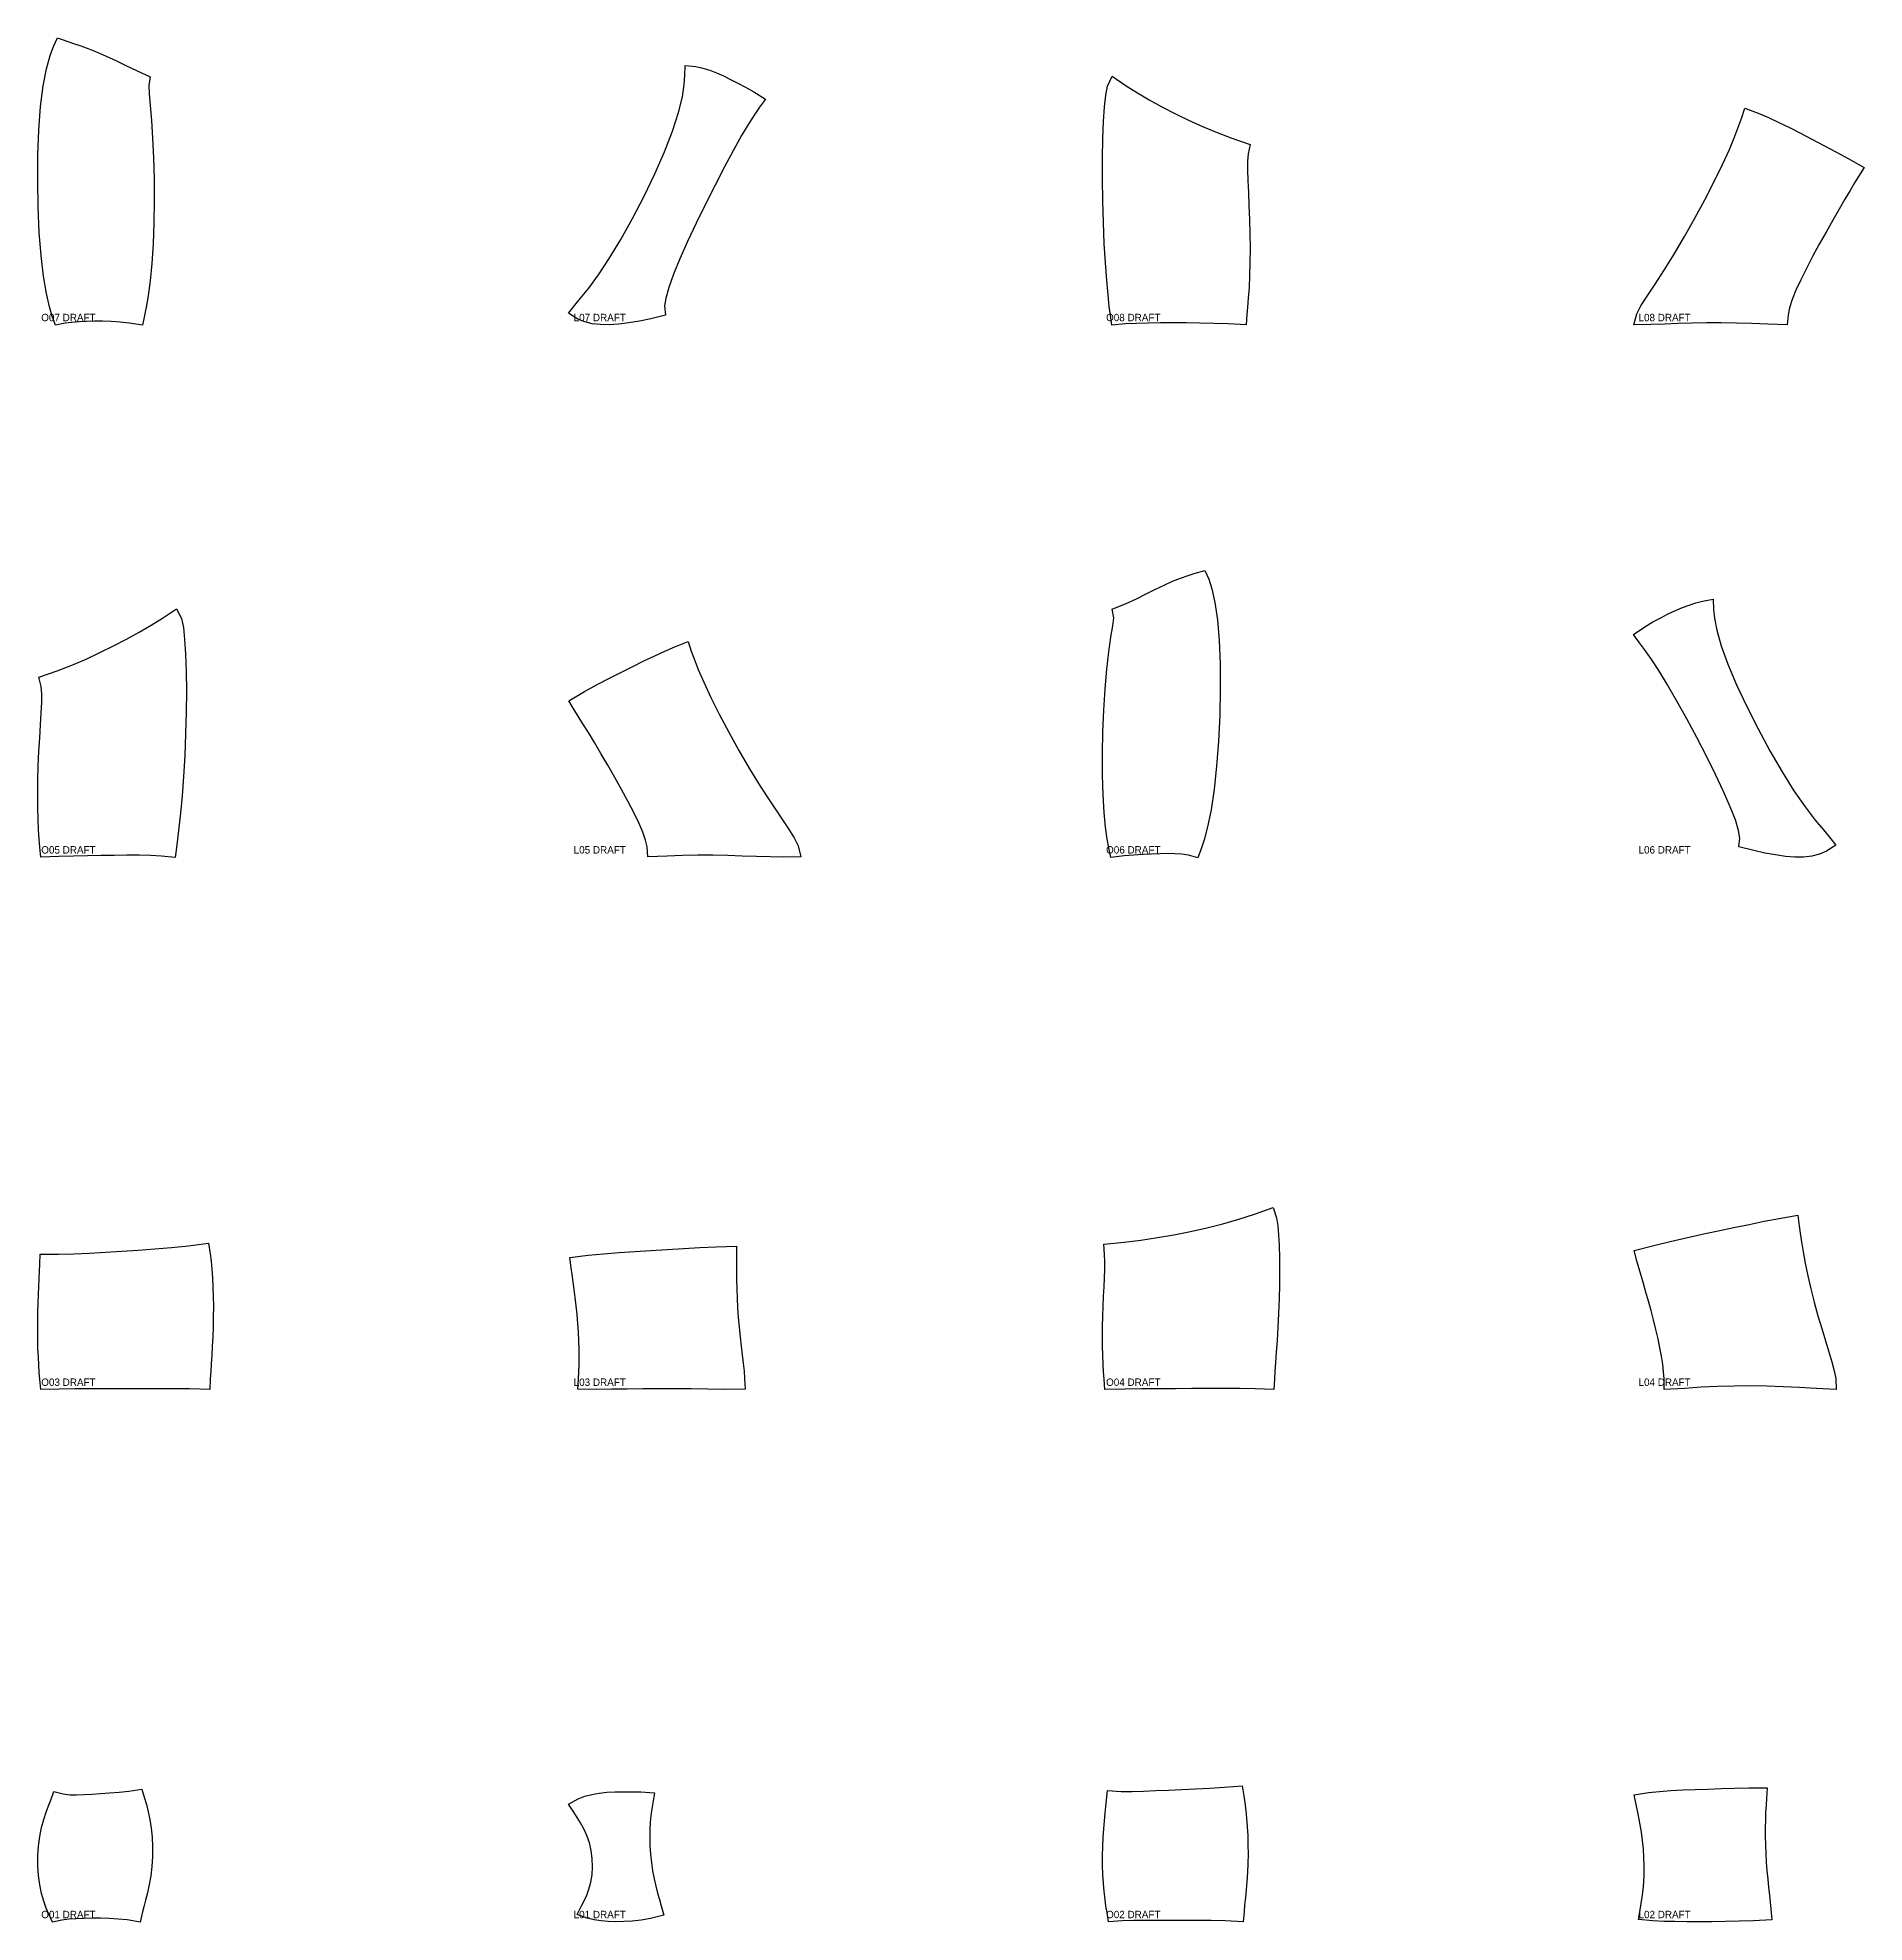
# Model space of a CAD drawing. Header units: millimetres. Extents: x -12 to 6208, y -14 to 12625.
# Drawn here: x -12 to 6163, y -14 to 6359 of the extents above; entities that cross this region are included whole.
import ezdxf

# ---------------------------------------------------------------- set-up
doc = ezdxf.new("R2010")
doc.units = ezdxf.units.MM

msp = doc.modelspace()

# ---------------------------------------------------------------- linework, layer by layer
for points in [[(48, 5386.2), (37, 5416.7), (27.7, 5448.3), (17.3, 5493.6), (7.5, 5552), (-0.6, 5621.8), (-6.6, 5700.4), (-10.4, 5785.2), (-12, 5873.2), (-11.3, 5961.4), (-8, 6046.5), (-2.1, 6125.5), (6.5, 6195.5), (17.6, 6253.7), (29.9, 6298.3), (41.4, 6328.9), (55.1, 6358.7), (86.8, 6347), (109.4, 6339.4), (134, 6330.9), (160.5, 6321), (189, 6309.5), (219.5, 6296.2), (252, 6281.3), (286.3, 6265), (322.4, 6247.6), (368.5, 6226.2), (364.1, 6196.6), (364.9, 6168.4), (368.1, 6129), (372.2, 6078.8), (376.3, 6019.5), (379.5, 5953), (381.4, 5881.4), (381.9, 5807.3), (380.9, 5733.2), (378.4, 5661.6), (374.2, 5595.1), (368.5, 5536.1), (361.7, 5486.4), (354.6, 5447.4), (348.7, 5418.9), (341.8, 5386.3), (297.7, 5393.7), (266.4, 5397.2), (236.4, 5399.2), (207.5, 5400.2), (179.9, 5400.3), (153.4, 5399.6), (128.1, 5398.2), (103.8, 5396), (80.6, 5392.9), (48, 5386.2)], [(1782.4, 5427.1), (1803.7, 5454.3), (1823.6, 5478.2), (1850.8, 5511.8), (1883.7, 5556.4), (1920.4, 5611.8), (1959.3, 5676.2), (1999.1, 5747.4), (2037.9, 5822.5), (2074.2, 5898.8), (2106.6, 5973.3), (2133.8, 6043.1), (2154.5, 6105.6), (2167.7, 6158.6), (2173.9, 6200.6), (2175.8, 6230.9), (2176.8, 6264.9), (2213.1, 6261), (2236.7, 6255.7), (2259.8, 6248.5), (2283, 6239.6), (2306.4, 6229.3), (2330.4, 6217.8), (2355.3, 6205), (2381.4, 6191), (2408.8, 6175.5), (2448.4, 6151.4), (2428.2, 6123.5), (2412.3, 6100.4), (2392, 6068.6), (2367.8, 6027.6), (2340.3, 5978), (2310.1, 5921.5), (2278.3, 5860.2), (2246.1, 5796.2), (2214.6, 5731.9), (2185, 5669.6), (2158.8, 5611.3), (2137.1, 5559), (2121.2, 5514.1), (2111.5, 5477.9), (2107.6, 5451.5), (2110.5, 5421), (2060.6, 5408.2), (2022.2, 5400.1), (1986.1, 5394.1), (1952.1, 5390), (1920.4, 5388), (1890.7, 5388.4), (1863, 5391.4), (1837.3, 5397.6), (1813.8, 5407.2), (1782.4, 5427.1)], [(3619.2, 5387.2), (3614.5, 5420.1), (3610.8, 5449.4), (3606.6, 5488.8), (3602.1, 5538.5), (3597.8, 5597.2), (3593.9, 5663.2), (3590.9, 5734.1), (3588.9, 5807.6), (3588, 5881), (3588.2, 5951.7), (3589.4, 6017.3), (3591.6, 6075.6), (3594.7, 6124.9), (3598.9, 6164.4), (3605.1, 6194.8), (3621, 6228.6), (3668, 6196.1), (3705.8, 6172.1), (3745.9, 6148.4), (3788.2, 6125.1), (3832.5, 6102.3), (3878.5, 6080.2), (3926.1, 6058.8), (3975.1, 6038.4), (4025.3, 6019.1), (4086.9, 5998.1), (4080, 5965.7), (4078.1, 5941), (4078.1, 5911.1), (4079.3, 5875.8), (4081.1, 5835.5), (4083.1, 5791.2), (4084.9, 5743.9), (4086.1, 5695.1), (4086.6, 5646.3), (4086.3, 5598.9), (4085.1, 5554.4), (4083.2, 5514), (4080.8, 5478.4), (4078.4, 5448), (4076.2, 5422.2), (4073.4, 5387.3), (4012.3, 5391), (3964.1, 5392.8), (3917, 5393.7), (3871.2, 5394.2), (3826.8, 5394.2), (3783.9, 5394), (3742.7, 5393.3), (3703.2, 5392.3), (3665.8, 5390.7), (3619.2, 5387.2)], [(5384.6, 5387.9), (5394, 5425.4), (5408.4, 5452.4), (5429.4, 5485.1), (5456, 5525.2), (5486.8, 5572.8), (5520.4, 5627), (5555.4, 5686), (5590.6, 5748.1), (5624.5, 5810.8), (5656, 5871.9), (5683.8, 5929.4), (5707.1, 5981.2), (5725.5, 6025.7), (5739.2, 6061.5), (5748.8, 6088.6), (5759.9, 6120.8), (5804.8, 6103.7), (5839.1, 6088.8), (5874.4, 6072.3), (5910.7, 6054.5), (5948, 6035.5), (5986.5, 6015.5), (6026.2, 5994.7), (6067.1, 5973), (6109.3, 5950.3), (6163.4, 5920), (6144.3, 5889.8), (6130.8, 5868), (6115.4, 5842.4), (6097.7, 5812.6), (6077.9, 5778.7), (6056.5, 5741.4), (6034, 5701.6), (6011.1, 5660.5), (5988.6, 5619.1), (5967.4, 5578.8), (5948.5, 5540.4), (5932.4, 5505), (5919.9, 5473.1), (5911, 5445.2), (5905.6, 5421.2), (5902.5, 5387.6), (5836.7, 5389.9), (5783.1, 5392), (5730.8, 5393.7), (5679.6, 5394.5), (5629.6, 5394.4), (5581, 5393.5), (5533.7, 5391.9), (5487.7, 5390), (5443.1, 5388.4), (5384.6, 5387.9)], [(3616.1, 3586.8), (3609.2, 3619.2), (3604, 3648.8), (3598.5, 3688.7), (3593.6, 3739.1), (3590.1, 3798.6), (3588.2, 3865.3), (3588, 3936.9), (3589.4, 4011.1), (3592.3, 4085.3), (3596.5, 4156.8), (3602.1, 4223.2), (3608.9, 4282.2), (3616.4, 4331.6), (3623, 4370), (3625.8, 4396.9), (3621.1, 4426.2), (3667.5, 4445.4), (3702.5, 4461.8), (3735.5, 4478.2), (3766.8, 4493.7), (3796.5, 4508), (3824.8, 4520.5), (3851.6, 4531.3), (3877, 4540.3), (3901, 4547.7), (3933.8, 4557.4), (3947.4, 4527.4), (3957.9, 4495.2), (3968.1, 4449.3), (3976.7, 4390.3), (3982.6, 4320), (3985.7, 4241.1), (3986.2, 4156.1), (3984.3, 4068.2), (3980.1, 3980.3), (3973.8, 3895.6), (3965.3, 3817.3), (3955, 3748.1), (3943.3, 3690.5), (3931.4, 3646.5), (3921.3, 3616.1), (3910.4, 3585.6), (3878.3, 3594.1), (3856.3, 3597.4), (3832.9, 3599.2), (3808.1, 3599.8), (3781.7, 3599.4), (3753.8, 3598.4), (3724.3, 3596.8), (3693.2, 3594.7), (3660.7, 3592), (3616.1, 3586.8)], [(-1.5, 3587.5), (-4.9, 3622.1), (-7.2, 3648.3), (-9.2, 3679.1), (-10.8, 3715.1), (-11.8, 3755.7), (-12, 3800.3), (-11.4, 3847.6), (-10, 3896.3), (-7.9, 3944.8), (-5.3, 3991.8), (-2.6, 4035.8), (-0.1, 4075.6), (1.6, 4110.5), (1.5, 4140), (-0.7, 4164.4), (-8.4, 4196.8), (53.3, 4217.8), (103, 4236.9), (151.5, 4257.6), (198.6, 4279.5), (244.3, 4302.1), (288.5, 4325.4), (331.1, 4348.9), (371.8, 4372.6), (410.3, 4396.2), (457.8, 4427.7), (473.8, 4394.3), (480.4, 4363.9), (484.8, 4324.1), (488, 4274.3), (489.9, 4215.6), (490.6, 4149.6), (490, 4078.6), (488.1, 4005), (485, 3931.5), (481, 3860.7), (476.1, 3795.1), (470.7, 3736.8), (465.4, 3687.7), (460.7, 3648.9), (457, 3620.1), (452.7, 3587), (406.2, 3591.3), (369.5, 3593.2), (330.6, 3594), (289.8, 3594.2), (247, 3593.9), (202.5, 3593.3), (156.3, 3592.5), (108.6, 3591.5), (59.8, 3590.2), (-1.5, 3587.5)], [(5739.5, 3622.2), (5742.9, 3652.5), (5738.4, 3678.2), (5727.4, 3713.6), (5710.3, 3757.9), (5687.8, 3809.7), (5660.5, 3867.5), (5629.9, 3929.1), (5597, 3992.5), (5563.1, 4055.4), (5529.6, 4115.4), (5497.8, 4170.5), (5468.5, 4218.8), (5442.6, 4258.7), (5420.5, 4289.7), (5403.4, 4312.7), (5382.9, 4340.2), (5421.3, 4366.3), (5448.9, 4383.1), (5475.4, 4397.6), (5500.7, 4410.4), (5525, 4421.7), (5548.4, 4431.5), (5571.2, 4440), (5593.6, 4447.3), (5616.1, 4453.2), (5652.1, 4459.6), (5653.8, 4425.4), (5656.8, 4396), (5664.5, 4354.8), (5679.7, 4302.4), (5702.4, 4240.3), (5731.6, 4171), (5766, 4097.1), (5804, 4021.4), (5844.3, 3947), (5885.3, 3876.5), (5925.4, 3812.6), (5963.2, 3757.8), (5997.1, 3713.4), (6025, 3679.7), (6045.3, 3655.5), (6066.7, 3628.6), (6035.9, 3608), (6012.4, 3597.8), (5986.4, 3591.2), (5958.3, 3588.1), (5928.4, 3588), (5896.5, 3590.5), (5862.8, 3595.3), (5827.1, 3601.8), (5789.4, 3610), (5739.5, 3622.2)], [(2050.4, 3588.4), (2048.5, 3622.3), (2043.2, 3645.7), (2033.6, 3672.8), (2020.1, 3703.9), (2003.1, 3738.7), (1983.4, 3776.6), (1961.7, 3816.6), (1938.8, 3857.7), (1915.4, 3898.5), (1892.3, 3938), (1870.2, 3975.1), (1849.8, 4008.8), (1831.4, 4038.5), (1815.4, 4064.2), (1801.8, 4086.3), (1783.4, 4116.7), (1837, 4147.8), (1879.6, 4171.2), (1921.1, 4193), (1961.3, 4213.6), (2000.2, 4233), (2037.7, 4251.3), (2073.9, 4268.4), (2108.7, 4284.5), (2142.5, 4299.3), (2187.1, 4317.2), (2197.7, 4284.6), (2207.2, 4258), (2221.1, 4222.8), (2239.9, 4179), (2263.7, 4127.8), (2292.1, 4070.9), (2324.1, 4010.3), (2358.7, 3948.1), (2394.5, 3886.7), (2430.4, 3828.2), (2465, 3774.6), (2496.6, 3727.2), (2523.8, 3686.9), (2545, 3653.7), (2559.3, 3626.4), (2568.3, 3589.3), (2510.1, 3588), (2464.8, 3588.4), (2418, 3589.7), (2370.1, 3591.4), (2321, 3592.9), (2271, 3594), (2220.2, 3594.2), (2168.5, 3593.4), (2115.9, 3591.4), (2050.4, 3588.4)], [(3595.9, 1787.7), (3593.3, 1823.2), (3591.6, 1848.3), (3590.1, 1875.1), (3589, 1904), (3588.2, 1934.8), (3588, 1967.3), (3588.3, 2001.1), (3589.1, 2035.4), (3590.3, 2069.6), (3591.8, 2103.1), (3593.3, 2135.1), (3594.7, 2165.4), (3595.5, 2193.5), (3595.7, 2219.6), (3595, 2244.1), (3592.7, 2279.5), (3661, 2285.9), (3717.3, 2293), (3773.6, 2301.4), (3829.6, 2311.3), (3885.3, 2322.4), (3940.5, 2334.8), (3995.1, 2348.5), (4048.9, 2363.7), (4101.6, 2380.3), (4165.2, 2403.2), (4175.7, 2368.1), (4180.4, 2341.4), (4183.4, 2310.4), (4185.3, 2274.5), (4186.3, 2234), (4186.5, 2189.6), (4186, 2142.4), (4184.8, 2093.8), (4183, 2045.2), (4180.7, 1998.1), (4178.1, 1954), (4175.4, 1913.8), (4172.9, 1878.5), (4170.7, 1848.3), (4169.1, 1822.4), (4167, 1787.5), (4104.5, 1790.1), (4052.7, 1791), (3999.7, 1791.3), (3945.5, 1791.1), (3890.4, 1790.8), (3834.5, 1790.5), (3778, 1790.2), (3721.1, 1789.8), (3664.1, 1789.3), (3595.9, 1787.7)], [(5486.9, 1787.2), (5486.4, 1823.5), (5484.9, 1847.5), (5482.1, 1872.9), (5477.9, 1900.1), (5472.4, 1929), (5466, 1959.4), (5458.6, 1991), (5450.7, 2023.2), (5442.3, 2055.3), (5433.7, 2086.8), (5425.2, 2117.2), (5416.9, 2146.1), (5409, 2173.2), (5401.6, 2198.6), (5394.8, 2222.6), (5385.2, 2257.6), (5451.8, 2275), (5506.7, 2288.2), (5561.4, 2300.6), (5615.6, 2312.5), (5669.1, 2324), (5722, 2335.1), (5774.1, 2346), (5825.4, 2356.4), (5876.1, 2366.3), (5938.4, 2377), (5942.8, 2341.6), (5946.2, 2316.3), (5950.7, 2286.8), (5956.5, 2252.7), (5963.9, 2214.4), (5972.8, 2172.5), (5983, 2128.2), (5994.4, 2082.7), (6006.7, 2037.4), (6019.3, 1993.7), (6031.8, 1952.5), (6043.5, 1914.8), (6053.7, 1881.1), (6061.6, 1851.3), (6066.6, 1824.6), (6068.4, 1787.3), (6000.1, 1790.9), (5944.8, 1794.1), (5889.4, 1796.9), (5834, 1799), (5778.5, 1799.9), (5723, 1799.5), (5667.5, 1797.9), (5611.8, 1795.2), (5555.8, 1791.6), (5486.9, 1787.2)], [(-1.8, 1787.7), (-4.6, 1821.9), (-6.5, 1845.7), (-8.3, 1870.9), (-9.8, 1897.6), (-11, 1926), (-11.7, 1955.7), (-12, 1986.4), (-11.8, 2017.6), (-11.3, 2048.8), (-10.3, 2079.3), (-9.1, 2108.7), (-7.8, 2136.6), (-6.6, 2162.9), (-5.5, 2187.6), (-4.8, 2211.1), (-4.1, 2245.7), (58.4, 2245.6), (110.2, 2246.9), (163.2, 2249.1), (217.2, 2251.8), (272.2, 2255.1), (327.9, 2258.8), (384.2, 2263), (440.8, 2267.8), (497.5, 2273.5), (565.7, 2282.3), (571.1, 2246.7), (574.3, 2221.6), (576.9, 2194.7), (579, 2165.9), (580.5, 2135), (581.5, 2102.4), (581.8, 2068.5), (581.6, 2034), (580.9, 1999.6), (579.6, 1965.9), (578, 1933.6), (576.2, 1903.1), (574.5, 1874.6), (572.8, 1848.2), (571.5, 1823.4), (569.9, 1787.6), (501.7, 1789.7), (445.4, 1790.3), (389.1, 1790.4), (332.9, 1790.2), (277, 1790), (221.7, 1789.9), (167, 1789.8), (113.2, 1789.7), (60.7, 1789.3), (-1.8, 1787.7)], [(1814, 1788.5), (1816.2, 1823.9), (1817.5, 1847.1), (1818.3, 1871.3), (1818.7, 1896.9), (1818.5, 1924), (1817.7, 1952.3), (1816.3, 1981.5), (1814.3, 2011.2), (1811.7, 2041), (1808.7, 2070.3), (1805.3, 2098.7), (1801.6, 2125.9), (1798, 2151.7), (1794.4, 2176.1), (1791.2, 2199.6), (1786.5, 2234.4), (1849.3, 2241.8), (1901.2, 2246.6), (1953.9, 2250.7), (2007.3, 2254.3), (2061.3, 2257.8), (2115.8, 2261.1), (2170.8, 2264.4), (2226.2, 2267.6), (2282.1, 2270.4), (2350.9, 2272.7), (2350.4, 2236.2), (2350.1, 2211.5), (2350, 2185.4), (2350.3, 2157.6), (2351.1, 2127.9), (2352.4, 2096.7), (2354.3, 2064.3), (2356.7, 2031.3), (2359.7, 1998.3), (2363, 1965.9), (2366.5, 1934.6), (2370.1, 1904.9), (2373.4, 1876.8), (2376.1, 1850.3), (2378, 1825.1), (2379.3, 1788.4), (2309.9, 1788.3), (2253.2, 1788.9), (2197.2, 1789.6), (2142, 1790), (2087.4, 1790.1), (2033.7, 1789.8), (1980.8, 1789.3), (1928.7, 1788.6), (1877.3, 1788), (1814, 1788.5)], [(3608.2, -12.8), (3603.1, 18.8), (3599.7, 40.7), (3596.4, 64.4), (3593.5, 90.3), (3591.1, 118.2), (3589.3, 147.9), (3588.2, 178.9), (3588, 210.5), (3588.6, 242), (3590, 272.7), (3592, 302), (3594.4, 329.5), (3597, 354.7), (3599.5, 377.9), (3601.6, 399.4), (3604.6, 431.6), (3651.1, 429), (3687.9, 428.8), (3726.8, 429.8), (3767.8, 431.5), (3810.8, 433.4), (3855.7, 435.6), (3902.3, 437.7), (3950.2, 440), (3999.3, 442.7), (4060.3, 447.5), (4065.4, 413.6), (4068.8, 389.9), (4072, 364.7), (4074.8, 337.8), (4077.1, 309.3), (4078.7, 279.2), (4079.7, 248.1), (4079.8, 216.6), (4079.1, 185), (4077.7, 154.2), (4075.7, 124.5), (4073.4, 96.4), (4070.9, 70), (4068.5, 45.3), (4066.5, 21.9), (4064, -12.6), (4002.8, -9.3), (3954.7, -8.1), (3907.5, -7.6), (3861.6, -7.4), (3816.9, -7.5), (3773.6, -7.5), (3732, -7.8), (3692.3, -8.2), (3654.7, -9.4), (3608.2, -12.8)], [(38, -13.9), (25.6, 13.7), (16.9, 34.2), (8.5, 57.4), (0.9, 83.6), (-5.3, 112.5), (-9.7, 143.9), (-12, 176.8), (-12, 210.4), (-9.7, 243.9), (-5.2, 276.1), (1.1, 306.3), (8.7, 333.9), (16.9, 358.4), (24.9, 380.1), (32.2, 399.5), (42.3, 428.4), (74.3, 420.2), (96.1, 417.7), (119.6, 417.2), (144.8, 418), (171.9, 419.5), (200.7, 421.5), (231.2, 423.7), (263.2, 426.3), (296.1, 429.5), (340.2, 435.9), (349.5, 405.8), (355.9, 384), (361.9, 359.9), (367.4, 333.4), (371.7, 304.4), (374.8, 273.5), (376.2, 241.1), (375.9, 208.2), (373.7, 175.4), (370, 143.7), (364.9, 113.8), (358.9, 86.2), (352.6, 61.1), (346.7, 38.4), (341.5, 17.6), (334.6, -13.8), (290.6, -6), (259.5, -2.7), (229.3, -1), (200.1, -0.4), (171.8, -0.4), (144.6, -0.9), (118.4, -1.9), (93.5, -3.7), (70, -6.6), (38, -13.9)], [(1811.4, 12.1), (1826.7, 41.5), (1835.6, 59), (1844, 77.9), (1851.7, 98.7), (1858, 121.7), (1862.2, 146.8), (1863.9, 173.6), (1862.9, 201.2), (1859.4, 228.7), (1853.3, 255.1), (1845, 279.8), (1834.8, 302.3), (1823.6, 322.6), (1812.1, 341), (1800.8, 358.1), (1782.9, 385.4), (1814.8, 403.2), (1837.5, 412.3), (1861.4, 418.8), (1886.3, 423.1), (1912, 425.8), (1938.7, 427.2), (1966.6, 427.7), (1996, 427.6), (2027.3, 426.8), (2073.8, 423.5), (2067.8, 390.2), (2064.2, 369.6), (2061.2, 347.8), (2059, 324.4), (2057.6, 299.2), (2057.2, 272.5), (2058, 244.6), (2059.8, 216.1), (2062.7, 187.7), (2066.6, 159.9), (2071.6, 133.4), (2077.4, 108.3), (2083.8, 84.9), (2090.2, 62.9), (2096.3, 42.1), (2105.1, 9.9), (2059.9, -0.7), (2027.9, -6.1), (1997.7, -9.5), (1969.2, -11.4), (1942.4, -12), (1916.9, -11.3), (1892.6, -9.2), (1869.1, -5.7), (1846.1, -0.3), (1811.4, 12.1)], [(5400.3, -4.5), (5406, 28.6), (5409.4, 49.5), (5412.6, 71.7), (5415.4, 95.6), (5417.5, 121.2), (5418.7, 148.4), (5419, 176.7), (5418.3, 205.6), (5416.4, 234.6), (5413.6, 263), (5409.9, 290.4), (5405.6, 316.2), (5401.1, 340.4), (5396.6, 363), (5392.3, 384.2), (5385.8, 416.8), (5433.3, 424.6), (5470.6, 428.8), (5509.5, 431.7), (5549.8, 433.7), (5591.5, 435.4), (5634.6, 436.9), (5679.1, 438.3), (5725.1, 439.7), (5772.9, 440.9), (5835, 440.9), (5832.7, 405.3), (5831.2, 382.1), (5829.9, 357.9), (5829, 332.3), (5828.6, 305.4), (5828.6, 277.3), (5829.2, 248.2), (5830.3, 218.6), (5832, 189), (5834.2, 159.8), (5836.8, 131.5), (5839.6, 104.3), (5842.5, 78.4), (5845.1, 53.8), (5847.4, 30.2), (5850.3, -5), (5788.3, -8.8), (5739.8, -10.5), (5693, -11.4), (5647.9, -11.9), (5604.7, -12), (5563.2, -11.9), (5523.3, -11.5), (5485.1, -10.7), (5448.3, -8.9), (5400.3, -4.5)]]:
    msp.add_lwpolyline(points, close=True)

# ---------------------------------------------------------------- texts
for s, p in [('O07 DRAFT', (0, 5400)), ('L07 DRAFT', (1800, 5400)), ('O08 DRAFT', (3600, 5400)), ('L08 DRAFT', (5400, 5400)), ('O05 DRAFT', (0, 3600)), ('L05 DRAFT', (1800, 3600)), ('O06 DRAFT', (3600, 3600)), ('L06 DRAFT', (5400, 3600)), ('O03 DRAFT', (0, 1800)), ('L03 DRAFT', (1800, 1800)), ('O04 DRAFT', (3600, 1800)), ('L04 DRAFT', (5400, 1800)), ('O01 DRAFT', (0, 0)), ('L01 DRAFT', (1800, 0)), ('O02 DRAFT', (3600, 0)), ('L02 DRAFT', (5400, 0))]:
    msp.add_text(s, height=25).set_placement(p)

doc.saveas('drawing.dxf')
